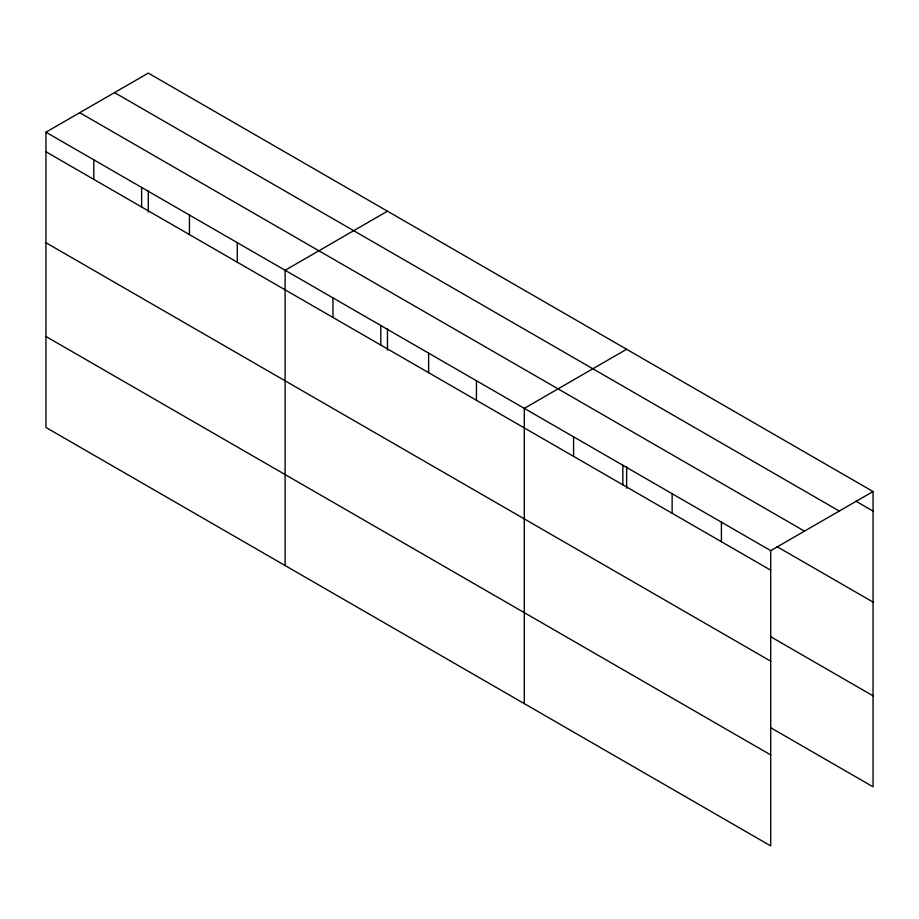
<?xml version="1.0" encoding="UTF-8"?>
<svg xmlns="http://www.w3.org/2000/svg" width="919" height="919" viewBox="0 0 919 919"><rect width="100%" height="100%" fill="white"/><g stroke="black" fill="none" stroke-linecap="round" stroke-linejoin="round"><path stroke-width="1.38" d="M45.95 132.198L770.708 550.63L770.708 845.894L45.95 427.461L45.95 132.198L148.292 73.106L873.05 491.539L873.05 786.802L770.788 727.768M387.462 211.186L285.12 270.278L285.12 565.541M626.632 349.266L524.289 408.358L524.289 703.632M770.708 550.63L873.05 491.539M855.796 501.142L873.05 511.09M114.519 92.601L839.277 511.033M79.723 112.692L804.481 531.125M776.946 546.598L873.05 602.083M45.95 151.75L770.708 570.182M770.788 636.787L873.05 695.821M45.95 242.731L770.708 661.175M45.95 336.48L770.708 754.913M721.415 522.176L721.415 541.728M672.134 493.721L672.134 513.273M626.632 466.909L626.632 488.219M622.852 465.267L622.852 484.818M573.571 436.812L573.571 456.375M476.456 380.742L476.456 400.305M428.622 353.126L428.622 372.689M387.462 328.83L387.462 350.139M380.788 325.51L380.788 345.073M332.954 297.894L332.954 317.446M237.286 242.662L237.286 262.214M189.452 215.046L189.452 234.598M148.292 190.75L148.292 212.059M141.618 187.43L141.618 206.982M93.784 159.814L93.784 179.366"/></g></svg>
